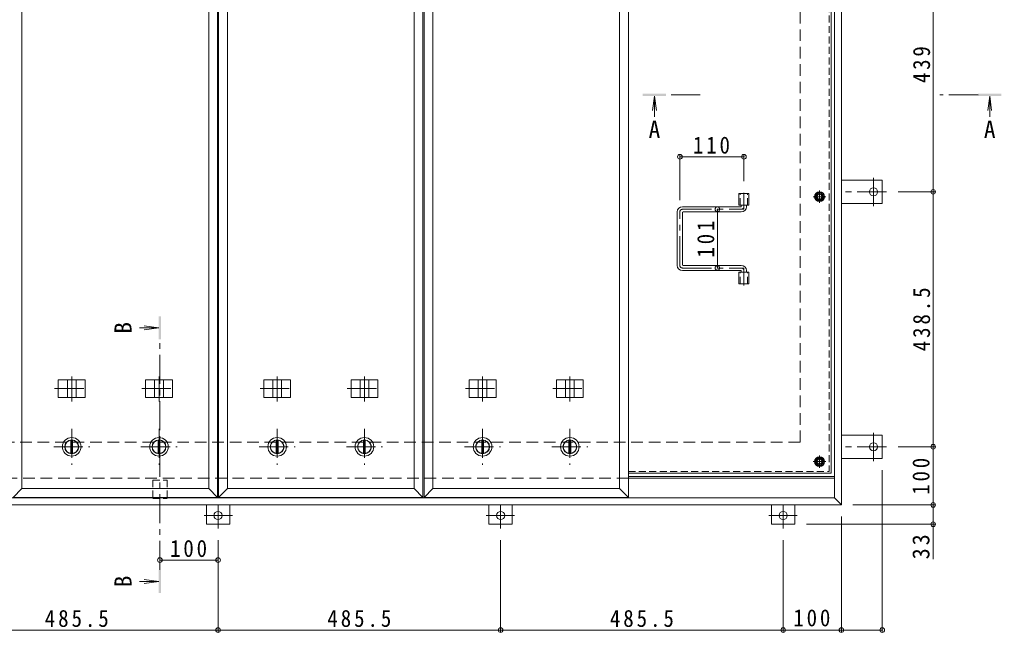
# Model space of a CAD drawing. Units: millimetres at full size, sheet at 1:10. Extents: x -2685 to 2799, y -1962 to 1857.
# Drawn here: x -1675 to 12, y -410 to 644 of the extents above; entities that cross this region are included whole.
import ezdxf
from ezdxf.enums import TextEntityAlignment as Align

# ---------------------------------------------------------------- set-up
doc = ezdxf.new("R2010")
doc.units = ezdxf.units.MM
doc.header["$LTSCALE"] = 10
doc.header["$PDMODE"] = 32
doc.header["$PDSIZE"] = 8
for name, pattern in [('CHAIN1', [8, 5, -1, 1, -1]), ('DASHED1', [1.8, 1.2, -0.6]), ('DASHED2', [3, 2, -1])]:
    doc.linetypes.add(name, pattern=pattern)
for name, color, linetype, lineweight in [('0-1_躯体', 2, 'DASHED2', 9), ('0-2_仕上', 4, 'Continuous', 9), ('0-3_建具', 4, 'Continuous', 9), ('0-5_寸法', 7, 'Continuous', 9), ('0-6_ハッチ', 6, 'Continuous', 9), ('0-7', 5, 'Continuous', 5), ('0-A', 3, 'CHAIN1', 9), ('0-B', 2, 'Continuous', 9), ('0-C', 2, 'Continuous', 9), ('0-E', 3, 'Continuous', 9), ('0-F', 7, 'Continuous', 9)]:
    doc.layers.add(name, color=color, linetype=linetype, lineweight=lineweight)
doc.styles.add('ＭＳ ゴシック', font='')
doc.styles.get('ＭＳ ゴシック').set_extended_font_data('MS Gothic')

msp = doc.modelspace()

# ---------------------------------------------------------------- linework, layer by layer
at = {"layer": '0-1_躯体'}
for p, q in [((-333.54, -82.3), (-333.54, 1217.7)), ((-2333.54, -82.3), (-333.54, -82.3)), ((-628.54, -144.3), (-2392.54, -144.3))]:
    msp.add_line(p, q, dxfattribs=at)
at = {"layer": '0-1_躯体', "linetype": 'Continuous'}
msp.add_line((-274.54, -144.3), (-628.54, -144.3), dxfattribs=at)
at = {"layer": '0-2_仕上'}
for p, q in [((-1334.54, -177.3), (-1334.54, 1312.7)), ((-1332.54, -177.3), (-1332.54, 1312.7)), ((-981.54, -177.3), (-981.54, 1312.7)), ((-979.54, -177.3), (-979.54, 1312.7)), ((-628.54, -177.3), (-628.54, 1312.7)), ((-1349.54, -162.3), (-1349.54, 1297.7)), ((-996.54, -162.3), (-996.54, 1297.7)), ((-643.54, -162.3), (-643.54, 1297.7)), ((-583.71, 512.94), (-586.97, 488.15)), ((-583.71, 512.94), (-583.71, 477.34)), ((-583.71, 512.94), (-580.45, 488.15)), ((-7.6, 512.94), (-10.86, 488.15)), ((-7.6, 512.94), (-4.33, 488.15)), ((-7.6, 512.94), (-7.6, 477.34)), ((-1435.54, 114.24), (-1468.31, 114.24)), ((-1435.54, 114.24), (-1460.33, 117.51)), ((-1435.54, 114.24), (-1460.33, 110.98)), ((-1435.54, -321.95), (-1460.33, -318.69)), ((-1435.54, -321.95), (-1468.31, -321.95)), ((-1435.54, -321.95), (-1460.33, -325.21))]:
    msp.add_line(p, q, dxfattribs=at)
at = {"layer": '0-2_仕上', "linetype": 'CHAIN1'}
for p, q in [((-505.07, 514.94), (-563.71, 514.94)), ((-27.6, 514.94), (-93.11, 514.94)), ((-1433.54, -301.95), (-1433.54, 94.24))]:
    msp.add_line(p, q, dxfattribs=at)
at = {"layer": '0-2_仕上', "color": 3}
for p, q in [((-438.69, 325.2), (-438.69, 345.2)), ((-438.69, 345.2), (-421.39, 345.2)), ((-421.39, 325.2), (-421.39, 345.2)), ((-438.69, 325.2), (-421.39, 325.2)), ((-438.69, 190.2), (-438.69, 210.2)), ((-438.69, 210.2), (-421.39, 210.2)), ((-421.39, 190.2), (-421.39, 210.2)), ((-438.69, 190.2), (-421.39, 190.2))]:
    msp.add_line(p, q, dxfattribs=at)
at = {"layer": '0-2_仕上', "color": 3, "linetype": 'DASHED1'}
for p, q in [((-436.39, 325.2), (-436.39, 345.2)), ((-423.69, 325.2), (-423.69, 345.2)), ((-436.39, 190.2), (-436.39, 210.2)), ((-423.69, 190.2), (-423.69, 210.2))]:
    msp.add_line(p, q, dxfattribs=at)
at = {"layer": '0-2_仕上'}
for points in [[(-1670.54, -162.3), (-1670.54, 1297.7), (-1685.54, 1312.7)], [(-1317.54, -162.3), (-1317.54, 1297.7), (-1332.54, 1312.7)], [(-964.54, -162.3), (-964.54, 1297.7), (-979.54, 1312.7)], [(-1670.54, -162.3), (-1685.54, -177.3), (-1334.54, -177.3)], [(-1670.54, -162.3), (-1349.54, -162.3), (-1334.54, -177.3)], [(-1317.54, -162.3), (-1332.54, -177.3), (-981.54, -177.3)], [(-1317.54, -162.3), (-996.54, -162.3), (-981.54, -177.3)], [(-964.54, -162.3), (-979.54, -177.3), (-628.54, -177.3)], [(-964.54, -162.3), (-643.54, -162.3), (-628.54, -177.3)]]:
    msp.add_lwpolyline(points, dxfattribs=at)
for points in [[(-603.71, 512.94), (-603.71, 516.94), (-563.71, 512.94), (-563.71, 516.94)], [(-27.6, 512.94), (-27.6, 516.94), (12.4, 512.94), (12.4, 516.94)], [(-1431.54, 134.24), (-1435.54, 134.24), (-1431.54, 94.24), (-1435.54, 94.24)], [(-1435.54, -341.95), (-1431.54, -341.95), (-1435.54, -301.95), (-1431.54, -301.95)]]:
    msp.add_solid(points, dxfattribs=at)
at = {"layer": '0-3_建具', "color": 2}
for p, q in [((-262.54, -190.3), (-262.54, 1325.7)), ((-274.54, -178.3), (-274.54, 1313.7)), ((-274.54, -144.3), (-628.54, -144.3)), ((-274.54, -178.3), (-2392.54, -178.3)), ((-262.54, -190.3), (-274.54, -178.3)), ((-262.54, -190.3), (-2404.54, -190.3))]:
    msp.add_line(p, q, dxfattribs=at)
at = {"layer": '0-3_建具'}
for p, q in [((-1608.13, -5.3), (-1608.13, 24.7)), ((-1608.13, 24.7), (-1561.96, 24.7)), ((-1592.54, -5.3), (-1592.54, 24.7)), ((-1577.54, -5.3), (-1577.54, 24.7)), ((-1561.96, -5.3), (-1561.96, 24.7)), ((-1458.13, -5.3), (-1458.13, 24.7)), ((-1458.13, 24.7), (-1411.96, 24.7)), ((-1442.54, -5.3), (-1442.54, 24.7)), ((-1427.54, -5.3), (-1427.54, 24.7)), ((-1411.96, -5.3), (-1411.96, 24.7)), ((-1255.13, -5.3), (-1255.13, 24.7)), ((-1255.13, 24.7), (-1208.96, 24.7)), ((-1239.54, -5.3), (-1239.54, 24.7)), ((-1224.54, -5.3), (-1224.54, 24.7)), ((-1208.96, -5.3), (-1208.96, 24.7)), ((-1105.13, -5.3), (-1105.13, 24.7)), ((-1105.13, 24.7), (-1058.96, 24.7)), ((-1089.54, -5.3), (-1089.54, 24.7)), ((-1074.54, -5.3), (-1074.54, 24.7)), ((-1058.96, -5.3), (-1058.96, 24.7)), ((-902.13, -5.3), (-902.13, 24.7)), ((-902.13, 24.7), (-855.96, 24.7)), ((-886.54, -5.3), (-886.54, 24.7)), ((-871.54, -5.3), (-871.54, 24.7)), ((-855.96, -5.3), (-855.96, 24.7)), ((-752.13, -5.3), (-752.13, 24.7)), ((-752.13, 24.7), (-705.96, 24.7)), ((-736.54, -5.3), (-736.54, 24.7)), ((-721.54, -5.3), (-721.54, 24.7)), ((-705.96, -5.3), (-705.96, 24.7)), ((-1608.13, -5.3), (-1561.96, -5.3)), ((-1458.13, -5.3), (-1411.96, -5.3)), ((-1255.13, -5.3), (-1208.96, -5.3)), ((-1105.13, -5.3), (-1058.96, -5.3)), ((-902.13, -5.3), (-855.96, -5.3)), ((-752.13, -5.3), (-705.96, -5.3))]:
    msp.add_line(p, q, dxfattribs=at)
at = {"layer": '0-3_建具', "linetype": 'CHAIN1'}
for p, q in [((-1585.04, -12.41), (-1585.04, 30.82)), ((-1435.04, -12.41), (-1435.04, 30.82)), ((-1232.04, -12.41), (-1232.04, 30.82)), ((-1082.04, -12.41), (-1082.04, 30.82)), ((-879.04, -12.41), (-879.04, 30.82)), ((-729.04, -12.41), (-729.04, 30.82)), ((-1614.45, 9.7), (-1555.63, 9.7)), ((-1464.45, 9.7), (-1405.63, 9.7)), ((-1261.45, 9.7), (-1202.63, 9.7)), ((-1111.45, 9.7), (-1052.63, 9.7)), ((-908.45, 9.7), (-849.63, 9.7)), ((-758.45, 9.7), (-699.63, 9.7))]:
    msp.add_line(p, q, dxfattribs=at)
at = {"layer": '0-5_寸法'}
msp.add_line((-104.77, -223.5), (-104.77, -283.85), dxfattribs=at)
at = {"layer": '0-5_寸法', "linetype": 'DASHED1'}
for points in [[(-1445.84, -147.5), (-1421.24, -147.5), (-1421.24, -179.5)], [(-1445.84, -147.5), (-1445.84, -179.5), (-1421.24, -179.5)]]:
    msp.add_lwpolyline(points, dxfattribs=at)
at = {"layer": '0-6_ハッチ', "linetype": 'CHAIN1'}
for p, q in [((-430.04, 346.58), (-430.04, 318.2)), ((-540.04, 221.71), (-540.04, 313.69)), ((-535.53, 318.2), (-430.04, 318.2)), ((-535.53, 217.2), (-430.04, 217.2)), ((-430.04, 187.31), (-430.04, 217.2))]:
    msp.add_line(p, q, dxfattribs=at)
at = {"layer": '0-6_ハッチ'}
for p, q in [((-435.54, 322.7), (-535.54, 322.7)), ((-434.54, 323.7), (-434.54, 325.2)), ((-425.54, 322.7), (-425.54, 325.2)), ((-544.54, 221.7), (-544.54, 313.7)), ((-535.54, 222.7), (-535.54, 312.7)), ((-534.54, 313.7), (-434.54, 313.7)), ((-534.54, 221.7), (-434.54, 221.7)), ((-435.54, 212.7), (-535.54, 212.7)), ((-434.54, 211.7), (-434.54, 210.2)), ((-425.54, 212.7), (-425.54, 210.2)), ((-628.54, -141.3), (-274.54, -141.3)), ((-628.54, -144.3), (-274.54, -144.3))]:
    msp.add_line(p, q, dxfattribs=at)
for centre, radius, start, end in [((-535.54, 313.7), 9, 90, 180), ((-435.54, 323.7), 1, 270, 0), ((-434.54, 322.7), 9, 270, 0), ((-534.54, 312.7), 1, 90, 180), ((-535.54, 221.7), 9, 180, 270), ((-534.54, 222.7), 1, 180, 270), ((-434.54, 212.7), 9, 0, 90), ((-435.54, 211.7), 1, 0, 90)]:
    msp.add_arc(centre, radius, start, end, dxfattribs=at)
at = {"layer": '0-6_ハッチ', "linetype": 'CHAIN1'}
for centre, radius, start, end in [((-434.54, 322.7), 4.5, 270.29569, 0), ((-535.53, 313.69), 4.51, 90, 180), ((-535.53, 221.71), 4.51, 180, 270), ((-434.54, 212.7), 4.5, 0, 89.70431)]:
    msp.add_arc(centre, radius, start, end, dxfattribs=at)
at = {"layer": '0-7'}
for centre, radius in [((-300.04, 339.87), 5), ((-300.04, 339.87), 4.19), ((-300.04, -115.8), 5), ((-300.04, -115.8), 4.19)]:
    msp.add_circle(centre, radius, dxfattribs=at)
at = {"layer": '0-A', "linetype": 'DASHED1'}
for p in [(-283.24, 741.45), (-628.54, -132.6)]:
    msp.add_line(p, (-283.24, -132.6), dxfattribs=at)
at = {"layer": '0-A', "linetype": 'Continuous'}
for q in [(-280.04, 740.22), (-628.54, -135.8)]:
    msp.add_line((-280.04, -135.8), q, dxfattribs=at)
at = {"layer": '0-A'}
for p, q in [((-289.36, 339.87), (-310.72, 339.87)), ((-300.04, 329.19), (-300.04, 350.55)), ((-289.36, -115.8), (-310.72, -115.8)), ((-300.04, -126.48), (-300.04, -105.12))]:
    msp.add_line(p, q, dxfattribs=at)
at = {"layer": '0-B'}
for p, q in [((-307.54, 339.87), (-303.79, 346.37)), ((-307.54, 339.87), (-303.79, 333.37)), ((-303.79, 346.37), (-296.3, 346.37)), ((-292.54, 339.87), (-296.3, 346.37)), ((-292.54, 339.87), (-296.3, 333.37)), ((-303.79, 333.37), (-296.3, 333.37)), ((-307.54, -115.8), (-303.79, -109.3)), ((-303.79, -109.3), (-296.3, -109.3)), ((-292.54, -115.8), (-296.3, -109.3)), ((-292.54, -115.8), (-296.3, -122.3))]:
    msp.add_line(p, q, dxfattribs=at)
msp.add_lwpolyline([(-307.54, -115.8), (-303.79, -122.3), (-296.3, -122.3)], dxfattribs=at)
for centre, radius in [((-300.04, 339.87), 8.5), ((-300.04, 339.87), 6.5), ((-300.04, -115.8), 8.5), ((-300.04, -115.8), 6.5)]:
    msp.add_circle(centre, radius, dxfattribs=at)
at = {"layer": '0-C', "linetype": 'CHAIN1'}
for p, q in [((-1585.04, -59.3), (-1585.04, -121.3)), ((-1435.04, -59.3), (-1435.04, -121.3)), ((-1232.04, -59.3), (-1232.04, -121.3)), ((-1082.04, -59.3), (-1082.04, -121.3)), ((-879.04, -59.3), (-879.04, -121.3)), ((-729.04, -59.3), (-729.04, -121.3)), ((-1616.04, -90.3), (-1554.04, -90.3)), ((-1466.04, -90.3), (-1404.04, -90.3)), ((-1263.04, -90.3), (-1201.04, -90.3)), ((-1113.04, -90.3), (-1051.04, -90.3)), ((-910.04, -90.3), (-848.04, -90.3)), ((-760.04, -90.3), (-698.04, -90.3))]:
    msp.add_line(p, q, dxfattribs=at)
at = {"layer": '0-C'}
for p, q in [((-1586.54, -101.7), (-1586.54, -78.9)), ((-1583.54, -101.7), (-1583.54, -78.9)), ((-1436.54, -101.7), (-1436.54, -78.9)), ((-1433.54, -101.7), (-1433.54, -78.9)), ((-1233.54, -101.7), (-1233.54, -78.9)), ((-1230.54, -101.7), (-1230.54, -78.9)), ((-1083.54, -101.7), (-1083.54, -78.9)), ((-1080.54, -101.7), (-1080.54, -78.9)), ((-880.54, -101.7), (-880.54, -78.9)), ((-877.54, -101.7), (-877.54, -78.9)), ((-730.54, -101.7), (-730.54, -78.9)), ((-727.54, -101.7), (-727.54, -78.9))]:
    msp.add_line(p, q, dxfattribs=at)
for centre, radius in [((-1585.04, -90.3), 16), ((-1585.04, -90.3), 12), ((-1585.04, -90.3), 11.5), ((-1435.04, -90.3), 16), ((-1435.04, -90.3), 12), ((-1435.04, -90.3), 11.5), ((-1232.04, -90.3), 16), ((-1232.04, -90.3), 12), ((-1232.04, -90.3), 11.5), ((-1082.04, -90.3), 16), ((-1082.04, -90.3), 12), ((-1082.04, -90.3), 11.5), ((-879.04, -90.3), 16), ((-879.04, -90.3), 12), ((-879.04, -90.3), 11.5), ((-729.04, -90.3), 16), ((-729.04, -90.3), 12), ((-729.04, -90.3), 11.5)]:
    msp.add_circle(centre, radius, dxfattribs=at)
at = {"layer": '0-E', "linetype": 'CHAIN1'}
for p, q in [((-207.34, 323.36), (-207.34, 372.25)), ((-185.18, 348.2), (-262.54, 348.2)), ((-207.34, -115.14), (-207.34, -66.25)), ((-185.18, -90.3), (-262.54, -90.3)), ((-1333.54, -230.66), (-1333.54, -190.5)), ((-848.04, -230.66), (-848.04, -190.5)), ((-362.54, -230.66), (-362.54, -190.5)), ((-1308.7, -208.5), (-1357.59, -208.5)), ((-872.88, -208.5), (-824, -208.5)), ((-387.38, -208.5), (-338.5, -208.5))]:
    msp.add_line(p, q, dxfattribs=at)
at = {"layer": '0-E'}
for p, q in [((-262.54, 368.2), (-192.34, 368.2)), ((-192.34, 328.2), (-192.34, 368.2)), ((-262.54, 328.2), (-192.34, 328.2)), ((-262.54, -70.3), (-192.34, -70.3)), ((-192.34, -110.3), (-192.34, -70.3)), ((-262.54, -110.3), (-192.34, -110.3)), ((-1353.54, -190.3), (-1353.54, -223.5)), ((-1313.54, -190.3), (-1313.54, -223.5)), ((-868.04, -190.3), (-868.04, -223.5)), ((-828.04, -190.3), (-828.04, -223.5)), ((-382.54, -190.3), (-382.54, -223.5)), ((-342.54, -190.3), (-342.54, -223.5)), ((-1313.54, -223.5), (-1353.54, -223.5)), ((-868.04, -223.5), (-828.04, -223.5)), ((-382.54, -223.5), (-342.54, -223.5))]:
    msp.add_line(p, q, dxfattribs=at)
for centre in [(-207.34, 348.2), (-207.34, -90.3), (-1333.54, -208.5), (-848.04, -208.5), (-362.54, -208.5)]:
    msp.add_circle(centre, 7, dxfattribs=at)
at = {"layer": '0-F'}
for p, q in [((-104.77, 787.2), (-104.77, 348.2)), ((-540.04, 411.53), (-540.04, 333.69)), ((-540.04, 408.53), (-430.04, 408.53)), ((-430.04, 411.53), (-430.04, 366.58)), ((-101.77, 348.2), (-165.18, 348.2)), ((-104.77, 348.2), (-104.77, -90.3)), ((-475.59, 318.2), (-475.59, 217.2)), ((-101.77, -90.3), (-165.18, -90.3)), ((-104.77, -90.3), (-104.77, -190.3)), ((-192.34, -408.54), (-192.34, -130.3)), ((-101.77, -190.3), (-242.54, -190.3)), ((-104.77, -190.3), (-104.77, -223.5)), ((-262.54, -408.54), (-262.54, -210.3)), ((-101.77, -223.5), (-322.54, -223.5)), ((-1333.54, -408.54), (-1333.54, -250.66)), ((-848.04, -408.54), (-848.04, -250.66)), ((-362.54, -408.54), (-362.54, -250.66)), ((-1333.54, -285.19), (-1433.54, -285.19)), ((-1819.04, -405.54), (-1333.54, -405.54)), ((-1333.54, -405.54), (-848.04, -405.54)), ((-848.04, -405.54), (-362.54, -405.54)), ((-362.54, -405.54), (-262.54, -405.54)), ((-262.54, -405.54), (-192.34, -405.54))]:
    msp.add_line(p, q, dxfattribs=at)
for p in [(-540.04, 408.53), (-430.04, 408.53), (-104.77, 348.2), (-475.59, 318.2), (-475.59, 217.2), (-104.77, -90.3), (-104.77, -190.3), (-104.77, -223.5), (-1433.54, -285.19), (-1333.54, -285.19), (-1333.54, -405.54), (-848.04, -405.54), (-362.54, -405.54), (-262.54, -405.54), (-192.34, -405.54)]:
    msp.add_point(p, dxfattribs=at)

# ---------------------------------------------------------------- texts
at = {"layer": '0-5_寸法', "color": 2, "style": 'ＭＳ ゴシック'}
for p in [(-593.71, 432.24), (-17.6, 432.24)]:
    msp.add_text('A', height=29.33, dxfattribs=at).set_placement(p, align=Align.BOTTOM_LEFT)
for p in [(-1473.41, 104.24), (-1473.41, -331.95)]:
    msp.add_text('B', height=29.33, rotation=90, dxfattribs=at).set_placement(p, align=Align.BOTTOM_LEFT)
at = {"layer": '0-F', "color": 2, "char_height": 29.33, "attachment_point": 7, "rotation": 90, "style": 'ＭＳ ゴシック'}
for s, insert in [('\\T1.27;\\W0.9;439', (-109.77, 535.2)), ('\\T1.27;\\W0.9;101', (-480.59, 235.2)), ('\\T1.28;\\W0.9;438.5', (-109.77, 73.95)), ('\\T1.27;\\W0.9;100', (-110.77, -172.8)), ('\\T1.27;\\W0.95;33', (-110.77, -283.85))]:
    msp.add_mtext(s, dxfattribs=dict(at, insert=insert))
at = {"layer": '0-F', "color": 2, "char_height": 29.33, "attachment_point": 7, "style": 'ＭＳ ゴシック'}
for s, insert in [('\\T1.27;\\W0.9;110', (-517.54, 413.53)), ('\\T1.27;\\W0.9;100', (-1416.04, -280.19)), ('\\T1.28;\\W0.9;485.5', (-1631.29, -400.54)), ('\\T1.28;\\W0.9;485.5', (-1145.79, -400.54)), ('\\T1.28;\\W0.9;485.5', (-660.29, -400.54)), ('\\T1.27;\\W0.9;100', (-345.04, -399.54))]:
    msp.add_mtext(s, dxfattribs=dict(at, insert=insert))

doc.saveas('drawing.dxf')
